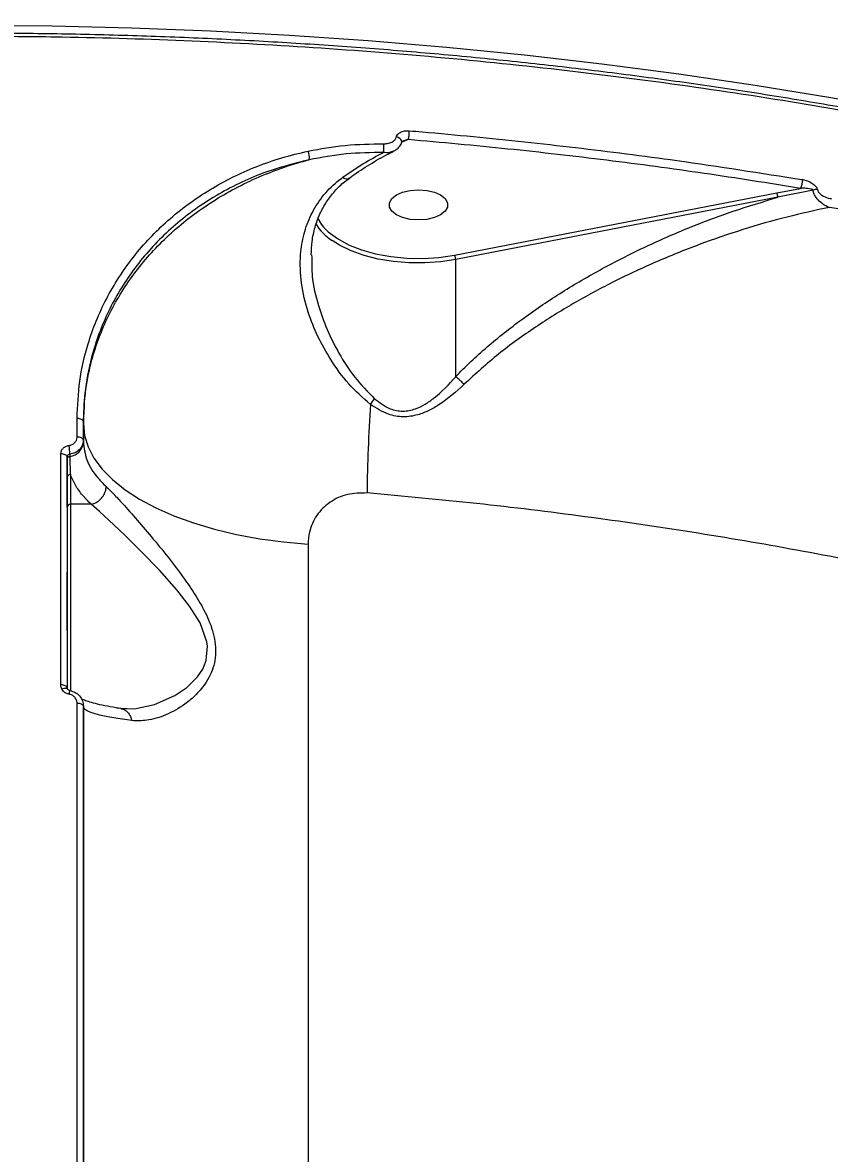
# Model space of a CAD drawing. Header units: millimetres. Extents: x -10881 to 8954, y -8695 to 5624.
# Drawn here: x -4505.8 to -4382, y 1848.7 to 2022.2 of the extents above; entities that cross this region are included whole.
import ezdxf

# ---------------------------------------------------------------- set-up
doc = ezdxf.new("R2010")
doc.units = ezdxf.units.MM
for name, color, linetype in [('DIKOM_ОБЪЕКТ', 7, 'Continuous'), ('DIKOM_РАЗМЕР_ЗОНА', 7, 'Continuous'), ('DIKOM_РАЗМЕР_ОБЪЕКТА', 7, 'Continuous')]:
    doc.layers.add(name, color=color, linetype=linetype)
doc.styles.add('style1', font='arial.ttf', dxfattribs={"width": 0.8})
doc.dimstyles.new('1-50', dxfattribs={"dimtxt": 300, "dimasz": 200, "dimexe": 100, "dimexo": 0, "dimgap": 100, "dimtad": 1, "dimtxsty": 'style1', "dimcen": 200, "dimclrd": 7, "dimclre": 7, "dimclrt": 7, "dimadec": 1, "dimazin": 2, "dimtfac": 1, "dimtmove": 0, "dimatfit": 2, "dimfxl": 0, "dimlwd": 25, "dimlwe": 18, "dimarcsym": 0})

# ---------------------------------------------------------------- blocks, each defined once
blk = doc.blocks.new('*D9')
at = {"layer": 'Defpoints', "color": 0, "transparency": 16777216}
for p in [(-9533.99, 4149), (-6877.05, 4149), (-2715.65, -5051.15)]:
    blk.add_point(p, dxfattribs=at)
at = {"layer": 'DIKOM_РАЗМЕР_ОБЪЕКТА', "color": 7, "lineweight": 18, "transparency": 16777216}
for p, q in [((-6877.05, 4149), (-9633.99, 4149)), ((-2715.65, -5051.15), (-9633.99, -5051.15))]:
    blk.add_line(p, q, dxfattribs=at)
at = {"layer": 'DIKOM_РАЗМЕР_ОБЪЕКТА', "color": 7, "lineweight": 25, "transparency": 16777216}
blk.add_line((-9533.99, -4851.15), (-9533.99, 3949), dxfattribs=at)
at = {"layer": 'DIKOM_РАЗМЕР_ОБЪЕКТА', "color": 7, "transparency": 16777216}
for points in [[(-9567.32, 3949), (-9500.66, 3949), (-9533.99, 4149)], [(-9567.32, -4851.15), (-9500.66, -4851.15), (-9533.99, -5051.15)]]:
    blk.add_solid(points, dxfattribs=at)
at = {"layer": 'DIKOM_РАЗМЕР_ОБЪЕКТА', "color": 7, "transparency": 16777216, "insert": (-9787.16, -451.07), "char_height": 300, "attachment_point": 5, "rotation": 90, "style": 'style1'}
blk.add_mtext('9200', dxfattribs=at)
blk = doc.blocks.new('*D10')
at = {"layer": 'Defpoints', "color": 0, "transparency": 16777216}
for p in [(-7152.73, 2730.8), (7385.22, 911.28), (7385.22, -7693.77)]:
    blk.add_point(p, dxfattribs=at)
at = {"layer": 'DIKOM_РАЗМЕР_ОБЪЕКТА', "color": 7, "lineweight": 18, "transparency": 16777216}
for p, q in [((-7152.73, 2730.8), (-7152.73, -7793.77)), ((7385.22, 911.28), (7385.22, -7793.77))]:
    blk.add_line(p, q, dxfattribs=at)
at = {"layer": 'DIKOM_РАЗМЕР_ОБЪЕКТА', "color": 7, "lineweight": 25, "transparency": 16777216}
blk.add_line((-6952.73, -7693.77), (7185.22, -7693.77), dxfattribs=at)
at = {"layer": 'DIKOM_РАЗМЕР_ОБЪЕКТА', "color": 7, "transparency": 16777216}
for points in [[(-6952.73, -7660.43), (-6952.73, -7727.1), (-7152.73, -7693.77)], [(7185.22, -7660.43), (7185.22, -7727.1), (7385.22, -7693.77)]]:
    blk.add_solid(points, dxfattribs=at)
at = {"layer": 'DIKOM_РАЗМЕР_ОБЪЕКТА', "color": 7, "transparency": 16777216, "insert": (116.24, -7440.59), "char_height": 300, "attachment_point": 5, "style": 'style1'}
blk.add_mtext('14500', dxfattribs=at)
blk = doc.blocks.new('*D11')
at = {"layer": 'Defpoints', "color": 0, "transparency": 16777216}
for p in [(-7028.45, 5624.13), (-10431.26, -7165.91), (-2784.83, -7165.91)]:
    blk.add_point(p, dxfattribs=at)
at = {"layer": 'DIKOM_РАЗМЕР_ЗОНА', "color": 7, "lineweight": 18, "transparency": 16777216}
for p, q in [((-7028.45, 5624.13), (-10531.26, 5624.13)), ((-2784.83, -7165.91), (-10531.26, -7165.91))]:
    blk.add_line(p, q, dxfattribs=at)
at = {"layer": 'DIKOM_РАЗМЕР_ЗОНА', "color": 7, "lineweight": 25, "transparency": 16777216}
blk.add_line((-10431.26, 5424.13), (-10431.26, -6965.91), dxfattribs=at)
at = {"layer": 'DIKOM_РАЗМЕР_ЗОНА', "color": 7, "transparency": 16777216}
for points in [[(-10464.6, 5424.13), (-10397.93, 5424.13), (-10431.26, 5624.13)], [(-10464.6, -6965.91), (-10397.93, -6965.91), (-10431.26, -7165.91)]]:
    blk.add_solid(points, dxfattribs=at)
at = {"layer": 'DIKOM_РАЗМЕР_ЗОНА', "color": 7, "transparency": 16777216, "insert": (-10684.43, -770.89), "char_height": 300, "attachment_point": 5, "rotation": 90, "style": 'style1'}
blk.add_mtext('12800', dxfattribs=at)
blk = doc.blocks.new('*D12')
at = {"layer": 'Defpoints', "color": 0, "transparency": 16777216}
for p in [(-9113.32, 3014.05), (8954.2, 2756.48), (8954.2, -8594.51)]:
    blk.add_point(p, dxfattribs=at)
at = {"layer": 'DIKOM_РАЗМЕР_ЗОНА', "color": 7, "lineweight": 18, "transparency": 16777216}
for p, q in [((-9113.32, 3014.05), (-9113.32, -8694.51)), ((8954.2, 2756.48), (8954.2, -8694.51))]:
    blk.add_line(p, q, dxfattribs=at)
at = {"layer": 'DIKOM_РАЗМЕР_ЗОНА', "color": 7, "lineweight": 25, "transparency": 16777216}
blk.add_line((-8913.32, -8594.51), (8754.2, -8594.51), dxfattribs=at)
at = {"layer": 'DIKOM_РАЗМЕР_ЗОНА', "color": 7, "transparency": 16777216}
for points in [[(-8913.32, -8561.18), (-8913.32, -8627.85), (-9113.32, -8594.51)], [(8754.2, -8561.18), (8754.2, -8627.85), (8954.2, -8594.51)]]:
    blk.add_solid(points, dxfattribs=at)
at = {"layer": 'DIKOM_РАЗМЕР_ЗОНА', "color": 7, "transparency": 16777216, "insert": (-79.56, -8341.34), "char_height": 300, "attachment_point": 5, "style": 'style1'}
blk.add_mtext('18000', dxfattribs=at)

msp = doc.modelspace()

# ---------------------------------------------------------------- linework, layer by layer
at = {"layer": 'DIKOM_ОБЪЕКТ', "color": 7, "linetype": 'Continuous', "lineweight": 15}
for p, q in [((-4446.638, 2004.224), (-4447.575, 2003.822)), ((-4439.522, 1986.476), (-4390.049, 1996.04)), ((-4390.049, 1996.04), (-4386.39, 1996.739)), ((-4384.47, 1996.46), (-4389.873, 1995.37)), ((-4389.873, 1995.37), (-4439.347, 1985.806)), ((-4461.471, 1986.543), (-4461.459, 1986.13)), ((-4439.347, 1967.852), (-4439.347, 1985.806)), ((-4497.473, 1958.581), (-4497.473, 1961.415)), ((-4496.513, 1960.95), (-4496.513, 1960.61)), ((-4496.513, 1960.95), (-4496.513, 1958.117)), ((-4496.513, 1957.839), (-4496.513, 1960.61)), ((-4496.513, 1958.117), (-4496.513, 1957.839)), ((-4499.013, 1955.156), (-4499.013, 1955.532)), ((-4498.596, 1955.931), (-4498.596, 1955.604)), ((-4499.013, 1952.377), (-4499.013, 1955.156)), ((-4499.013, 1947.808), (-4499.013, 1952.377)), ((-4498.513, 1952.831), (-4498.513, 1948.261)), ((-4495.317, 1948.261), (-4498.513, 1948.261)), ((-4499.013, 1937.675), (-4499.013, 1937.838)), ((-4498.596, 1919.678), (-4498.599, 1919.684))]:
    msp.add_line(p, q, dxfattribs=at)
at = {"layer": 'DIKOM_ОБЪЕКТ', "color": 7, "linetype": 'Continuous', "lineweight": 15, "flags": 128}
for points in [[(-4513.511, 2021.778), (-4501.324, 2021.672), (-4489.147, 2021.383), (-4476.993, 2020.914), (-4464.869, 2020.262), (-4452.788, 2019.43), (-4440.759, 2018.418), (-4428.791, 2017.226), (-4416.896, 2015.856), (-4405.083, 2014.309), (-4393.363, 2012.586), (-4381.744, 2010.688), (-4370.237, 2008.618), (-4358.852, 2006.377), (-4347.598, 2003.966), (-4336.484, 2001.389), (-4325.52, 1998.646), (-4314.716, 1995.741), (-4304.079, 1992.675), (-4293.62, 1989.452), (-4283.348, 1986.074), (-4273.269, 1982.544), (-4263.394, 1978.865)], [(-4445.054, 1996.523), (-4443.786, 1996.429), (-4442.621, 1996.155), (-4441.653, 1995.723), (-4440.961, 1995.169), (-4440.6, 1994.536), (-4440.6, 1993.876), (-4440.961, 1993.244), (-4441.653, 1992.689), (-4442.621, 1992.257), (-4443.786, 1991.983), (-4445.054, 1991.889), (-4446.322, 1991.983), (-4447.487, 1992.257), (-4448.455, 1992.689), (-4449.147, 1993.244), (-4449.508, 1993.876), (-4449.508, 1994.536), (-4449.147, 1995.169), (-4448.455, 1995.723), (-4447.487, 1996.155), (-4446.322, 1996.429), (-4445.054, 1996.523)], [(-4460.536, 1992.127), (-4459.983, 1991.242), (-4459.624, 1990.802)], [(-4459.624, 1990.802), (-4458.91, 1990.087), (-4457.503, 1989.031), (-4455.796, 1988.1), (-4453.829, 1987.317), (-4451.649, 1986.7), (-4449.311, 1986.264), (-4446.87, 1986.021), (-4444.384, 1985.975), (-4441.915, 1986.128), (-4439.522, 1986.476)], [(-4439.347, 1985.806), (-4441.682, 1985.461), (-4444.091, 1985.296), (-4446.521, 1985.315), (-4448.919, 1985.518), (-4451.233, 1985.9), (-4453.413, 1986.452), (-4455.412, 1987.164), (-4457.186, 1988.019), (-4458.336, 1988.737)], [(-4496.513, 1960.95), (-4496.531, 1961.039), (-4496.585, 1961.124), (-4496.673, 1961.203), (-4496.792, 1961.273), (-4496.937, 1961.331), (-4497.103, 1961.375), (-4497.283, 1961.403), (-4497.473, 1961.415)], [(-4496.513, 1960.61), (-4496.331, 1958.832), (-4495.785, 1957.071), (-4494.882, 1955.342), (-4493.628, 1953.662), (-4492.036, 1952.044), (-4490.121, 1950.505), (-4487.898, 1949.057), (-4485.39, 1947.716), (-4482.618, 1946.491), (-4479.608, 1945.396), (-4476.388, 1944.439), (-4472.986, 1943.63), (-4469.435, 1942.975), (-4465.765, 1942.481), (-4462.011, 1942.153)], [(-4496.513, 1958.117), (-4496.531, 1958.206), (-4496.585, 1958.291), (-4496.673, 1958.369), (-4496.792, 1958.439), (-4496.937, 1958.496), (-4497.103, 1958.54), (-4497.283, 1958.569), (-4497.473, 1958.581)], [(-4499.978, 1920.55), (-4499.979, 1925.012), (-4499.979, 1929.465), (-4499.979, 1933.909), (-4499.979, 1938.344), (-4499.979, 1942.77), (-4499.979, 1947.187), (-4499.979, 1951.594), (-4499.979, 1955.993)], [(-4499.013, 1955.532), (-4499.032, 1955.62), (-4499.086, 1955.704), (-4499.175, 1955.783), (-4499.294, 1955.852), (-4499.44, 1955.91), (-4499.607, 1955.953), (-4499.788, 1955.981), (-4499.979, 1955.993)], [(-4499.013, 1955.532), (-4499.013, 1951.137), (-4499.013, 1946.733), (-4499.013, 1942.32), (-4499.013, 1937.897), (-4499.013, 1933.466), (-4499.013, 1929.026), (-4499.013, 1924.576), (-4499.013, 1920.118)], [(-4498.513, 1948.261), (-4498.513, 1947.065), (-4498.513, 1945.572), (-4498.513, 1943.813), (-4498.513, 1941.827), (-4498.513, 1939.656), (-4498.513, 1937.349), (-4498.513, 1934.955), (-4498.513, 1932.526), (-4498.513, 1930.114), (-4498.513, 1927.772), (-4498.513, 1925.551), (-4498.513, 1923.499), (-4498.513, 1921.66), (-4498.513, 1920.075), (-4498.513, 1919.605)], [(-4489.79, 1916.907), (-4488.648, 1916.895), (-4485.607, 1917.535), (-4482.486, 1918.9), (-4480.634, 1920.146), (-4478.964, 1921.794), (-4478.194, 1922.951), (-4477.644, 1924.316), (-4477.459, 1926.503), (-4477.546, 1927.144), (-4478.59, 1930.049), (-4480.209, 1932.646), (-4482.174, 1935.146), (-4484.847, 1938.129), (-4487.605, 1940.978), (-4490.167, 1943.513), (-4492.613, 1945.851), (-4494.024, 1947.146), (-4495.31, 1948.261), (-4495.311, 1948.262), (-4495.311, 1948.262)], [(-4462.011, 1942.153), (-4462.011, 1923.612), (-4462.011, 1904.904), (-4462.011, 1886.035), (-4462.011, 1867.01), (-4462.011, 1847.835), (-4462.011, 1828.517), (-4462.011, 1809.062), (-4462.011, 1789.476), (-4462.011, 1769.765), (-4462.011, 1749.936), (-4462.011, 1729.994), (-4462.011, 1709.946), (-4462.011, 1703.825)], [(-4499.013, 1928.838), (-4499.013, 1928.839), (-4499.013, 1929.04), (-4499.013, 1929.59), (-4499.013, 1930.443), (-4499.013, 1931.531), (-4499.013, 1932.766), (-4499.013, 1934.046), (-4499.013, 1935.27), (-4499.013, 1936.336), (-4499.013, 1937.16), (-4499.013, 1937.675)], [(-4499.013, 1920.118), (-4499.031, 1920.201), (-4499.086, 1920.28), (-4499.174, 1920.354), (-4499.294, 1920.419), (-4499.44, 1920.472), (-4499.607, 1920.513), (-4499.788, 1920.539), (-4499.978, 1920.55)], [(-4498.953, 1919.908), (-4498.989, 1919.961), (-4499.05, 1919.998), (-4499.135, 1920.019), (-4499.24, 1920.022), (-4499.363, 1920.008), (-4499.499, 1919.977), (-4499.646, 1919.929), (-4499.798, 1919.867)], [(-4497.472, 1816.236), (-4497.472, 1829.127), (-4497.472, 1841.962), (-4497.472, 1854.74), (-4497.472, 1867.458), (-4497.472, 1880.115), (-4497.472, 1892.71), (-4497.472, 1905.241), (-4497.472, 1917.706)], [(-4496.513, 1917.277), (-4496.531, 1917.359), (-4496.585, 1917.437), (-4496.673, 1917.51), (-4496.792, 1917.574), (-4496.937, 1917.628), (-4497.102, 1917.669), (-4497.283, 1917.695), (-4497.472, 1917.706)], [(-4496.513, 1917.277), (-4496.513, 1904.822), (-4496.513, 1892.302), (-4496.513, 1879.717), (-4496.513, 1867.07), (-4496.513, 1854.362), (-4496.513, 1841.595), (-4496.513, 1828.771), (-4496.513, 1815.891)], [(-4496.513, 1815.612), (-4496.513, 1828.519), (-4496.513, 1841.369), (-4496.513, 1854.162), (-4496.513, 1866.896), (-4496.513, 1879.568), (-4496.513, 1892.178), (-4496.513, 1904.723), (-4496.513, 1917.203)]]:
    msp.add_lwpolyline(points, dxfattribs=at)
at = {"layer": 'DIKOM_ОБЪЕКТ', "color": 7, "linetype": 'Continuous', "lineweight": 15}
for centre, radius, start, end in [((-4448.545, 2003.649), 0.98, 18.9643, 84.01158), ((-4451.927, 2005.543), 5.452, 345.99239, 0.37378), ((-4464.78, 2001.404), 2.964, 354.93866, 20.78146), ((-4454.967, 2003.165), 4.608, 348.52735, 5.21393), ((-4389.057, 1998.052), 2.973, 333.77992, 0.46434), ((-4391.184, 1995.384), 1.31, 359.38862, 30.02192), ((-4383.772, 1994.388), 2.186, 91.13252, 108.6068), ((-4453.698, 1995.758), 8.415, 211.53666, 236.55143), ((-4440.657, 1985.82), 1.311, 359.38933, 30.02152), ((-4490.046, 1992.772), 47.602, 322.19016, 323.4854), ((-4207.111, 1947.39), 245.861, 176.22198, 179.39285), ((-4504.758, 1956.029), 6.163, 359.08933, 11.78273), ((-4498.857, 1957.935), 2.345, 276.36912, 357.67069), ((-4498.544, 1955.137), 0.469, 96.36912, 177.67069), ((-4498.535, 1952.353), 0.478, 87.34278, 177.07002), ((-4498.535, 1947.783), 0.478, 87.34477, 177.06907), ((-4495.99, 1918.799), 2.755, 161.2562, 173.13305)]:
    msp.add_arc(centre, radius, start, end, dxfattribs=at)
for points, knots in [([(-4105.091, 1852.135), (-4105.263, 1852.545), (-4106.253, 1854.899), (-4108.359, 1859.154), (-4111.419, 1864.886), (-4114.799, 1870.553), (-4118.467, 1876.159), (-4122.433, 1881.705), (-4126.695, 1887.194), (-4131.255, 1892.627), (-4136.113, 1898.004), (-4141.273, 1903.327), (-4146.736, 1908.599), (-4152.493, 1913.808), (-4158.519, 1918.936), (-4164.794, 1923.959), (-4171.304, 1928.87), (-4178.051, 1933.669), (-4185.036, 1938.36), (-4192.26, 1942.943), (-4199.726, 1947.42), (-4207.436, 1951.793), (-4215.391, 1956.063), (-4223.595, 1960.23), (-4232.051, 1964.297), (-4240.75, 1968.259), (-4249.662, 1972.101), (-4258.752, 1975.809), (-4267.995, 1979.372), (-4277.39, 1982.788), (-4286.937, 1986.062), (-4296.642, 1989.193), (-4306.507, 1992.183), (-4316.533, 1995.034), (-4326.725, 1997.745), (-4337.084, 2000.317), (-4347.616, 2002.752), (-4358.317, 2005.047), (-4369.157, 2007.198), (-4380.092, 2009.193), (-4391.086, 2011.027), (-4402.126, 2012.697), (-4413.218, 2014.205), (-4424.365, 2015.552), (-4435.572, 2016.739), (-4446.842, 2017.767), (-4458.177, 2018.634), (-4469.581, 2019.343), (-4481.057, 2019.893), (-4492.608, 2020.278), (-4503.435, 2020.506), (-4510.412, 2020.528), (-4513.512, 2020.537)], [0, 0, 0, 0, 0.0043044, 0.024746, 0.0451074, 0.0654115, 0.0856815, 0.1059401, 0.1262089, 0.146504, 0.1668479, 0.1872633, 0.2077727, 0.228392, 0.2490163, 0.2695294, 0.2899504, 0.3103021, 0.3306076, 0.3508897, 0.3711716, 0.3914712, 0.4118087, 0.4322073, 0.4526899, 0.4732794, 0.49391, 0.5144551, 0.5348995, 0.5552665, 0.5755792, 0.5958609, 0.6161347, 0.6364213, 0.6567385, 0.6771096, 0.6975575, 0.7181054, 0.7387333, 0.7593159, 0.7797837, 0.800167, 0.8204893, 0.8407736, 0.8610431, 0.8813209, 0.9016226, 0.9219713, 0.9423901, 0.9629021, 0.9835169, 1, 1, 1, 1]), ([(-4105.039, 1851.844), (-4105.142, 1852.099), (-4106.429, 1855.277), (-4109.568, 1861.322), (-4114.507, 1869.955), (-4120.269, 1878.546), (-4126.756, 1887.068), (-4134.017, 1895.519), (-4141.991, 1903.824), (-4150.57, 1911.869), (-4159.69, 1919.627), (-4169.332, 1927.111), (-4179.594, 1934.399), (-4190.54, 1941.528), (-4202.143, 1948.462), (-4214.427, 1955.201), (-4227.29, 1961.678), (-4240.557, 1967.807), (-4254.151, 1973.574), (-4268.06, 1978.992), (-4282.428, 1984.12), (-4297.34, 1988.982), (-4312.747, 1993.548), (-4328.669, 1997.812), (-4344.972, 2001.732), (-4362.31, 2005.443), (-4380.656, 2008.874), (-4400.025, 2011.96), (-4419.723, 2014.57), (-4439.722, 2016.693), (-4459.782, 2018.304), (-4479.821, 2019.4), (-4497.69, 2019.963), (-4508.933, 2020.033), (-4513.511, 2020.062)], [0, 0, 0, 0, 0.0026852, 0.0334978, 0.0645245, 0.0955511, 0.1272528, 0.1589545, 0.1908894, 0.2228244, 0.253637, 0.2844496, 0.3154762, 0.3465028, 0.3782045, 0.4099062, 0.4418411, 0.4737761, 0.5045887, 0.5354012, 0.5664278, 0.5974544, 0.6291561, 0.6608577, 0.6927926, 0.7247275, 0.7605975, 0.7964674, 0.8324212, 0.8686303, 0.9049255, 0.9402594, 0.9756733, 1, 1, 1, 1]), ([(-4450.378, 2003.584), (-4450.129, 2003.597), (-4449.636, 2003.623), (-4449.036, 2003.868), (-4448.607, 2004.208), (-4448.496, 2004.489), (-4448.443, 2004.624)], [0, 0, 0, 0, 0.2974636, 0.5890265, 0.8028446, 1, 1, 1, 1]), ([(-4448.443, 2004.624), (-4448.434, 2004.658), (-4448.392, 2004.811), (-4448.22, 2005.08), (-4447.816, 2005.381), (-4447.21, 2005.588), (-4446.727, 2005.582), (-4446.476, 2005.579)], [0, 0, 0, 0, 0.0490732, 0.2179129, 0.4266715, 0.7022436, 1, 1, 1, 1]), ([(-4446.638, 2004.224), (-4446.806, 2004.191), (-4447.081, 2004.138), (-4447.346, 2004.028), (-4447.45, 2003.985)], [0, 0, 0, 0, 0.609799, 1, 1, 1, 1]), ([(-4386.39, 1996.739), (-4391.311, 1997.523), (-4401.161, 1999.094), (-4416.163, 2001.089), (-4431.315, 2002.842), (-4441.528, 2003.763), (-4446.638, 2004.224)], [0, 0, 0, 0, 0.24914418, 0.49862815, 0.74914136, 1, 1, 1, 1]), ([(-4446.476, 2005.579), (-4445.818, 2005.523), (-4442.53, 2005.242), (-4433.997, 2004.455), (-4420.934, 2003.049), (-4404.039, 2000.907), (-4392.507, 1999.089), (-4386.084, 1998.076)], [0, 0, 0, 0, 0.03216595, 0.1608352, 0.41820876, 0.67595696, 1, 1, 1, 1]), ([(-4497.473, 1961.415), (-4497.392, 1963.338), (-4497.231, 1967.215), (-4496.074, 1972.209), (-4494.602, 1976.39), (-4493.021, 1979.809), (-4491.098, 1983.113), (-4488.856, 1986.247), (-4486.338, 1989.157), (-4483.544, 1991.856), (-4480.463, 1994.339), (-4477.141, 1996.56), (-4473.64, 1998.484), (-4469.955, 2000.118), (-4466.081, 2001.485), (-4463.366, 2002.132), (-4462.009, 2002.455)], [0, 0, 0, 0, 0.1013048, 0.204325, 0.269548, 0.3347708, 0.4018775, 0.4689841, 0.5343961, 0.5998081, 0.6671307, 0.7344534, 0.7998921, 0.865331, 0.9326652, 1, 1, 1, 1]), ([(-4462.009, 2002.455), (-4460.114, 2002.803), (-4456.297, 2003.504), (-4452.36, 2003.557), (-4450.378, 2003.584)], [0, 0, 0, 0, 0.4964917, 1, 1, 1, 1]), ([(-4455.728, 1998.274), (-4455.704, 1998.292), (-4454.774, 1999.011), (-4452.885, 2000.209), (-4450.622, 2001.579), (-4449.285, 2002.211), (-4448.887, 2002.399)], [0, 0, 0, 0, 0.0107312, 0.4189267, 0.8271174, 1, 1, 1, 1]), ([(-4448.915, 2002.464), (-4449.103, 2002.375), (-4449.556, 2002.162), (-4450.121, 2002.217), (-4450.451, 2002.249)], [0, 0, 0, 0, 0.4158292, 1, 1, 1, 1]), ([(-4448.895, 2002.463), (-4448.749, 2002.529), (-4448.368, 2002.7), (-4447.932, 2003.185), (-4447.646, 2003.638), (-4447.633, 2003.891), (-4447.633, 2003.905)], [0, 0, 0, 0, 0.238218, 0.6203295, 0.979382, 1, 1, 1, 1]), ([(-4447.635, 2003.879), (-4447.635, 2003.876), (-4447.64, 2003.863), (-4447.615, 2003.901), (-4447.546, 2003.95), (-4447.477, 2003.977), (-4447.451, 2003.987)], [0, 0, 0, 0, 0.0718311, 0.4240364, 0.7838635, 1, 1, 1, 1]), ([(-4496.513, 1960.61), (-4496.455, 1962.183), (-4496.339, 1965.35), (-4495.246, 1970.804), (-4493.46, 1975.749), (-4491.145, 1980.093), (-4488.399, 1984.266), (-4485.038, 1988.126), (-4481.141, 1991.574), (-4477.945, 1993.949), (-4474.547, 1996.061), (-4470.944, 1997.922), (-4467.126, 1999.521), (-4464.042, 2000.546), (-4462.253, 2001.028), (-4461.828, 2001.142)], [0, 0, 0, 0, 0.0869114, 0.1748865, 0.3057209, 0.373065, 0.440409, 0.5725027, 0.6405341, 0.7085654, 0.7751062, 0.8416471, 0.9101533, 0.9786596, 1, 1, 1, 1]), ([(-4461.828, 2001.142), (-4464.393, 2000.477), (-4468.273, 1999.471), (-4473.098, 1997.313), (-4477.69, 1994.807), (-4481.873, 1991.743), (-4485.548, 1988.218), (-4488.851, 1984.406), (-4491.577, 1980.206), (-4493.668, 1975.729), (-4495.126, 1971.597), (-4496.272, 1966.666), (-4496.432, 1962.866), (-4496.513, 1960.95)], [0, 0, 0, 0, 0.130741, 0.1978155, 0.2653844, 0.3961147, 0.4632011, 0.5307838, 0.6611978, 0.7281017, 0.7954933, 0.8968894, 1, 1, 1, 1]), ([(-4450.451, 2002.249), (-4452.363, 2002.223), (-4456.214, 2002.173), (-4459.948, 2001.487), (-4461.828, 2001.142)], [0, 0, 0, 0, 0.4964828, 1, 1, 1, 1]), ([(-4456.682, 1998.438), (-4455.66, 1999.144), (-4453.608, 2000.563), (-4451.507, 2001.685), (-4450.451, 2002.249)], [0, 0, 0, 0, 0.4978686, 1, 1, 1, 1]), ([(-4452.438, 1963.59), (-4453.594, 1964.611), (-4455.91, 1966.656), (-4458.497, 1970.305), (-4460.572, 1973.997), (-4462.155, 1977.939), (-4463.148, 1982.18), (-4463.308, 1986.238), (-4462.722, 1989.766), (-4461.629, 1992.759), (-4459.916, 1995.476), (-4458.153, 1997.325), (-4456.972, 1998.218), (-4456.682, 1998.438)], [0, 0, 0, 0, 0.10714, 0.2145791, 0.3113467, 0.4080923, 0.5217533, 0.6352953, 0.7192625, 0.8031761, 0.88782, 0.9724046, 1, 1, 1, 1]), ([(-4461.529, 1986.529), (-4461.5, 1987.214), (-4461.438, 1988.67), (-4460.982, 1990.78), (-4460.244, 1992.827), (-4459.228, 1994.681), (-4457.942, 1996.323), (-4456.762, 1997.518), (-4455.934, 1998.088), (-4455.698, 1998.25)], [0, 0, 0, 0, 0.1487381, 0.3160224, 0.478921, 0.6371523, 0.7901233, 0.9401458, 1, 1, 1, 1]), ([(-4456.682, 1998.438), (-4456.654, 1998.421), (-4456.542, 1998.354), (-4456.268, 1998.225), (-4455.94, 1998.151), (-4455.796, 1998.264), (-4455.739, 1998.309)], [0, 0, 0, 0, 0.0693612, 0.2759961, 0.7124929, 1, 1, 1, 1]), ([(-4386.084, 1998.076), (-4385.996, 1998.06), (-4385.561, 1997.979), (-4384.902, 1997.742), (-4384.287, 1997.32), (-4383.942, 1996.937), (-4383.858, 1996.695), (-4383.816, 1996.573)], [0, 0, 0, 0, 0.0950988, 0.471968, 0.7157778, 0.8572267, 1, 1, 1, 1]), ([(-4384.47, 1996.46), (-4384.487, 1996.481), (-4384.522, 1996.524), (-4384.64, 1996.588), (-4384.896, 1996.671), (-4385.423, 1996.744), (-4385.953, 1996.757), (-4386.315, 1996.742), (-4386.39, 1996.739)], [0, 0, 0, 0, 0.046106, 0.0901333, 0.2101107, 0.4598286, 0.8891813, 1, 1, 1, 1]), ([(-4381.964, 1993.824), (-4382.055, 1993.858), (-4382.532, 1994.036), (-4383.272, 1994.501), (-4383.945, 1995.235), (-4384.325, 1995.878), (-4384.42, 1996.261), (-4384.47, 1996.46)], [0, 0, 0, 0, 0.0825406, 0.4350699, 0.6772403, 0.8329897, 1, 1, 1, 1]), ([(-4383.816, 1996.573), (-4383.775, 1996.455), (-4383.694, 1996.22), (-4383.361, 1995.852), (-4382.773, 1995.451), (-4382.15, 1995.229), (-4381.741, 1995.151), (-4381.662, 1995.136)], [0, 0, 0, 0, 0.1456016, 0.2899617, 0.5320979, 0.9098028, 1, 1, 1, 1]), ([(-4439.347, 1967.852), (-4439.174, 1968.03), (-4437.45, 1969.815), (-4433.923, 1973.039), (-4428.478, 1977.248), (-4422.661, 1981.117), (-4416.513, 1984.672), (-4410.125, 1987.891), (-4403.515, 1990.769), (-4396.756, 1993.315), (-4392.171, 1994.684), (-4389.873, 1995.37)], [0, 0, 0, 0, 0.0129742, 0.1299446, 0.2483367, 0.370068, 0.4925879, 0.618001, 0.7440045, 0.8717261, 1, 1, 1, 1]), ([(-4381.964, 1993.824), (-4384.133, 1993.355), (-4388.572, 1992.394), (-4395.253, 1990.468), (-4402.01, 1988.158), (-4408.72, 1985.45), (-4415.174, 1982.424), (-4421.329, 1979.105), (-4427.172, 1975.467), (-4432.863, 1971.407), (-4436.311, 1968.258), (-4438.045, 1966.675)], [0, 0, 0, 0, 0.1079577, 0.221041, 0.3345734, 0.4495257, 0.5649892, 0.6717717, 0.7791328, 0.888928, 1, 1, 1, 1]), ([(-4316.679, 1979.34), (-4321.918, 1980.743), (-4332.404, 1983.552), (-4348.593, 1987.327), (-4365.088, 1990.808), (-4376.335, 1992.818), (-4381.964, 1993.824)], [0, 0, 0, 0, 0.2488741, 0.4981941, 0.7488692, 1, 1, 1, 1]), ([(-4461.459, 1986.13), (-4461.46, 1985.185), (-4461.463, 1982.748), (-4460.573, 1979.01), (-4459.151, 1975.035), (-4457.281, 1971.332), (-4454.947, 1967.648), (-4452.85, 1965.524), (-4451.788, 1964.448)], [0, 0, 0, 0, 0.122531, 0.3161711, 0.4778702, 0.6426198, 0.8188819, 1, 1, 1, 1]), ([(-4451.788, 1964.448), (-4451.029, 1963.866), (-4449.733, 1962.874), (-4447.439, 1962.424), (-4445.587, 1962.805), (-4444.008, 1963.593), (-4441.847, 1965.125), (-4440.365, 1966.66), (-4439.344, 1967.843), (-4439.343, 1967.844)], [0, 0, 0, 0, 0.1886176, 0.3216714, 0.4555546, 0.5677459, 0.6831231, 0.9996832, 1, 1, 1, 1]), ([(-4439.343, 1967.844), (-4439.344, 1967.844), (-4439.346, 1967.846), (-4439.346, 1967.849), (-4439.347, 1967.851), (-4439.347, 1967.852)], [0, 0, 0, 0, 0.34644043, 0.81791324, 1, 1, 1, 1]), ([(-4438.045, 1966.675), (-4438.075, 1966.705), (-4438.291, 1966.918), (-4438.749, 1967.35), (-4439.135, 1967.671), (-4439.343, 1967.844)], [0, 0, 0, 0, 0.0699771, 0.4978497, 1, 1, 1, 1]), ([(-4438.045, 1966.675), (-4439.274, 1965.565), (-4440.958, 1964.045), (-4443.441, 1962.622), (-4445.275, 1961.885), (-4447.406, 1961.565), (-4449.998, 1962.016), (-4451.544, 1963.014), (-4452.438, 1963.59)], [0, 0, 0, 0, 0.3030727, 0.4152375, 0.5295143, 0.6687564, 0.8085424, 1, 1, 1, 1]), ([(-4499.979, 1955.993), (-4499.978, 1956.016), (-4499.975, 1956.188), (-4499.892, 1956.509), (-4499.619, 1956.889), (-4499.218, 1957.177), (-4498.89, 1957.251), (-4498.726, 1957.288)], [0, 0, 0, 0, 0.0372318, 0.2778758, 0.5185808, 0.7592337, 1, 1, 1, 1]), ([(-4498.726, 1957.288), (-4498.561, 1957.325), (-4498.233, 1957.399), (-4497.832, 1957.685), (-4497.559, 1958.065), (-4497.476, 1958.385), (-4497.473, 1958.558), (-4497.473, 1958.581)], [0, 0, 0, 0, 0.2407363, 0.4813566, 0.7220917, 0.9627992, 1, 1, 1, 1]), ([(-4496.513, 1958.117), (-4496.514, 1958.079), (-4496.519, 1957.789), (-4496.657, 1957.25), (-4497.111, 1956.609), (-4497.778, 1956.123), (-4498.324, 1955.995), (-4498.596, 1955.931)], [0, 0, 0, 0, 0.0372364, 0.2781056, 0.5188615, 0.7593902, 1, 1, 1, 1]), ([(-4496.513, 1957.839), (-4496.404, 1956.91), (-4496.182, 1955.024), (-4494.753, 1952.734), (-4493.454, 1951.425), (-4493.031, 1950.999)], [0, 0, 0, 0, 0.3958736, 0.80322, 1, 1, 1, 1]), ([(-4498.596, 1955.931), (-4498.651, 1955.921), (-4498.76, 1955.901), (-4498.894, 1955.814), (-4498.984, 1955.696), (-4499.012, 1955.594), (-4499.013, 1955.539), (-4499.013, 1955.532)], [0, 0, 0, 0, 0.2402545, 0.481153, 0.7222791, 0.9628586, 1, 1, 1, 1]), ([(-4498.596, 1955.604), (-4498.596, 1955.463), (-4498.594, 1954.759), (-4498.568, 1953.822), (-4498.525, 1953.044), (-4498.513, 1952.831)], [0, 0, 0, 0, 0.15365634, 0.76830278, 1, 1, 1, 1]), ([(-4495.317, 1948.261), (-4495.767, 1948.716), (-4496.717, 1949.676), (-4497.807, 1951.205), (-4498.277, 1952.287), (-4498.513, 1952.831)], [0, 0, 0, 0, 0.3093528, 0.6532138, 1, 1, 1, 1]), ([(-4495.311, 1948.262), (-4495.054, 1948.336), (-4494.541, 1948.483), (-4493.858, 1949.004), (-4493.339, 1949.677), (-4493.089, 1950.335), (-4493.031, 1950.778), (-4493.031, 1950.958), (-4493.031, 1950.999)], [0, 0, 0, 0, 0.2123422, 0.4246843, 0.6370268, 0.84937, 0.965475, 1, 1, 1, 1]), ([(-4493.031, 1950.999), (-4492.643, 1950.618), (-4491.866, 1949.855), (-4490.271, 1948.132), (-4488.245, 1945.851), (-4485.767, 1942.931), (-4483.183, 1939.765), (-4480.809, 1936.602), (-4478.77, 1933.526), (-4477.159, 1930.471), (-4476.291, 1927.721), (-4476.159, 1925.499), (-4476.358, 1923.865), (-4476.866, 1922.345), (-4477.772, 1920.677), (-4479.14, 1919.029), (-4481.25, 1917.272), (-4483.835, 1915.841), (-4486.635, 1914.99), (-4488.319, 1915.043), (-4489.086, 1915.067)], [0, 0, 0, 0, 0.045078, 0.0901817, 0.1588883, 0.2276836, 0.2984036, 0.3691131, 0.4250478, 0.4808192, 0.5408195, 0.571384, 0.6019547, 0.6344663, 0.6670296, 0.7198472, 0.7727707, 0.8528849, 0.9329871, 1, 1, 1, 1]), ([(-4452.959, 1949.996), (-4453.98, 1949.985), (-4456.038, 1949.965), (-4458.768, 1948.68), (-4460.799, 1946.65), (-4461.859, 1944.34), (-4461.968, 1942.778), (-4462.011, 1942.153)], [0, 0, 0, 0, 0.2099072, 0.4228947, 0.6382645, 0.8553539, 1, 1, 1, 1]), ([(-4132.614, 1753.818), (-4132.624, 1756.319), (-4132.645, 1761.59), (-4133.614, 1769.627), (-4135.186, 1777.921), (-4137.46, 1786.216), (-4140.407, 1794.489), (-4144.053, 1802.747), (-4148.391, 1810.953), (-4153.43, 1819.098), (-4158.972, 1826.887), (-4164.937, 1834.313), (-4171.25, 1841.382), (-4178.107, 1848.329), (-4185.028, 1854.707), (-4191.879, 1860.526), (-4198.564, 1865.816), (-4205.581, 1871), (-4214.584, 1877.218), (-4224.67, 1883.594), (-4235.916, 1890.065), (-4246.363, 1895.623), (-4257.244, 1900.974), (-4267.824, 1905.782), (-4277.982, 1910.075), (-4287.648, 1913.902), (-4297.557, 1917.571), (-4309.997, 1921.873), (-4324.137, 1926.323), (-4340.079, 1930.8), (-4355.355, 1934.645), (-4370.983, 1938.142), (-4386.903, 1941.275), (-4403.079, 1944.04), (-4419.487, 1946.421), (-4436.113, 1948.454), (-4447.34, 1949.481), (-4452.959, 1949.996)], [0, 0, 0, 0, 0.0266936, 0.0562694, 0.0859898, 0.1157619, 0.1458432, 0.1759783, 0.2064281, 0.2369338, 0.2675929, 0.2953731, 0.3231533, 0.3511052, 0.379057, 0.4016499, 0.4242427, 0.4469277, 0.4696128, 0.5076941, 0.5354082, 0.5631224, 0.5910077, 0.618893, 0.6414317, 0.6639705, 0.686601, 0.7092316, 0.7472211, 0.7786569, 0.8101548, 0.8417467, 0.8734016, 0.9049407, 0.9365426, 0.9682394, 1, 1, 1, 1]), ([(-4495.311, 1948.262), (-4495.312, 1948.261), (-4495.314, 1948.261), (-4495.316, 1948.261), (-4495.317, 1948.261)], [0, 0, 0, 0, 0.8025649, 1, 1, 1, 1]), ([(-4499.798, 1919.867), (-4499.83, 1919.929), (-4499.941, 1920.144), (-4499.963, 1920.381), (-4499.978, 1920.55)], [0, 0, 0, 0, 0.2879213, 1, 1, 1, 1]), ([(-4498.725, 1919.128), (-4498.883, 1919.17), (-4499.197, 1919.252), (-4499.569, 1919.527), (-4499.726, 1919.76), (-4499.798, 1919.867)], [0, 0, 0, 0, 0.3509587, 0.7013913, 1, 1, 1, 1]), ([(-4499.013, 1920.118), (-4499.008, 1920.067), (-4499.002, 1919.996), (-4498.964, 1919.927), (-4498.953, 1919.908)], [0, 0, 0, 0, 0.7208514, 1, 1, 1, 1]), ([(-4498.599, 1919.688), (-4498.621, 1919.691), (-4498.689, 1919.701), (-4498.792, 1919.75), (-4498.898, 1919.831), (-4498.95, 1919.898), (-4498.966, 1919.934), (-4498.966, 1919.934)], [0, 0, 0, 0, 0.1199028, 0.3577044, 0.6335746, 0.9998276, 1, 1, 1, 1]), ([(-4497.472, 1917.706), (-4497.49, 1917.874), (-4497.526, 1918.211), (-4497.807, 1918.654), (-4498.217, 1918.993), (-4498.558, 1919.084), (-4498.725, 1919.128)], [0, 0, 0, 0, 0.2566213, 0.5136595, 0.7612227, 1, 1, 1, 1]), ([(-4498.596, 1919.678), (-4498.318, 1919.604), (-4497.755, 1919.452), (-4497.074, 1918.883), (-4496.603, 1918.134), (-4496.543, 1917.561), (-4496.513, 1917.277)], [0, 0, 0, 0, 0.2425111, 0.4917014, 0.7472718, 1, 1, 1, 1]), ([(-4490.702, 1916.905), (-4490.97, 1916.946), (-4491.917, 1917.09), (-4493.262, 1917.35), (-4494.721, 1917.677), (-4495.794, 1917.982), (-4496.497, 1918.234), (-4496.715, 1918.341), (-4496.804, 1918.384)], [0, 0, 0, 0, 0.0821017, 0.2901282, 0.4974235, 0.7020509, 0.8789872, 1, 1, 1, 1]), ([(-4489.086, 1915.067), (-4490.051, 1915.202), (-4491.999, 1915.474), (-4493.831, 1915.859), (-4495.029, 1916.194), (-4495.825, 1916.498), (-4496.398, 1916.835), (-4496.475, 1917.08), (-4496.513, 1917.203)], [0, 0, 0, 0, 0.210612, 0.424678, 0.5501343, 0.6762676, 0.8374265, 1, 1, 1, 1]), ([(-4489.79, 1916.867), (-4490.09, 1916.853), (-4490.43, 1916.836), (-4490.708, 1916.908), (-4490.741, 1916.916)], [0, 0, 0, 0, 0.881585, 1, 1, 1, 1]), ([(-4490.705, 1916.893), (-4490.613, 1916.874), (-4490.408, 1916.833), (-4490.109, 1916.687), (-4489.818, 1916.475), (-4489.562, 1916.201), (-4489.359, 1915.891), (-4489.208, 1915.555), (-4489.125, 1915.28), (-4489.094, 1915.113), (-4489.086, 1915.067)], [0, 0, 0, 0, 0.1167434, 0.25901, 0.4054022, 0.5476691, 0.6940616, 0.8210659, 0.9509747, 1, 1, 1, 1])]:
    msp.add_open_spline(points, degree=3, knots=knots, dxfattribs=at)

# ---------------------------------------------------------------- dimensions: what is measured, and where the dimension line sits
at = {"layer": 'DIKOM_РАЗМЕР_ЗОНА'}
dim = msp.add_linear_dim(base=(-10431.262, -7165.906), p1=(-7028.448, 5624.134), p2=(-2784.833, -7165.906), angle=90, text='12800', dimstyle='1-50', dxfattribs=at)
dim.commit()
dim.dimension.update_dxf_attribs({"geometry": '*D11', "text_midpoint": (-10431.262, -770.886), "dimtype": 160})
dim = msp.add_linear_dim(base=(8954.2, -8594.513), p1=(-9113.319, 3014.045), p2=(8954.2, 2756.48), text='18000', dimstyle='1-50', dxfattribs=at)
dim.commit()
dim.dimension.update_dxf_attribs({"geometry": '*D12', "text_midpoint": (-79.559, -8594.513), "dimtype": 160})
at = {"layer": 'DIKOM_РАЗМЕР_ОБЪЕКТА'}
dim = msp.add_linear_dim(base=(-9533.989, 4149.001), p1=(-2715.652, -5051.147), p2=(-6877.054, 4149.001), angle=90, text='9200', dimstyle='1-50', dxfattribs=at)
dim.commit()
dim.dimension.update_dxf_attribs({"geometry": '*D9', "text_midpoint": (-9533.989, -451.073), "dimtype": 160})
dim = msp.add_linear_dim(base=(7385.217, -7693.766), p1=(-7152.73, 2730.795), p2=(7385.217, 911.281), text='14500', dimstyle='1-50', dxfattribs=at)
dim.commit()
dim.dimension.update_dxf_attribs({"geometry": '*D10', "text_midpoint": (116.244, -7693.766), "dimtype": 160})

doc.saveas('drawing.dxf')
